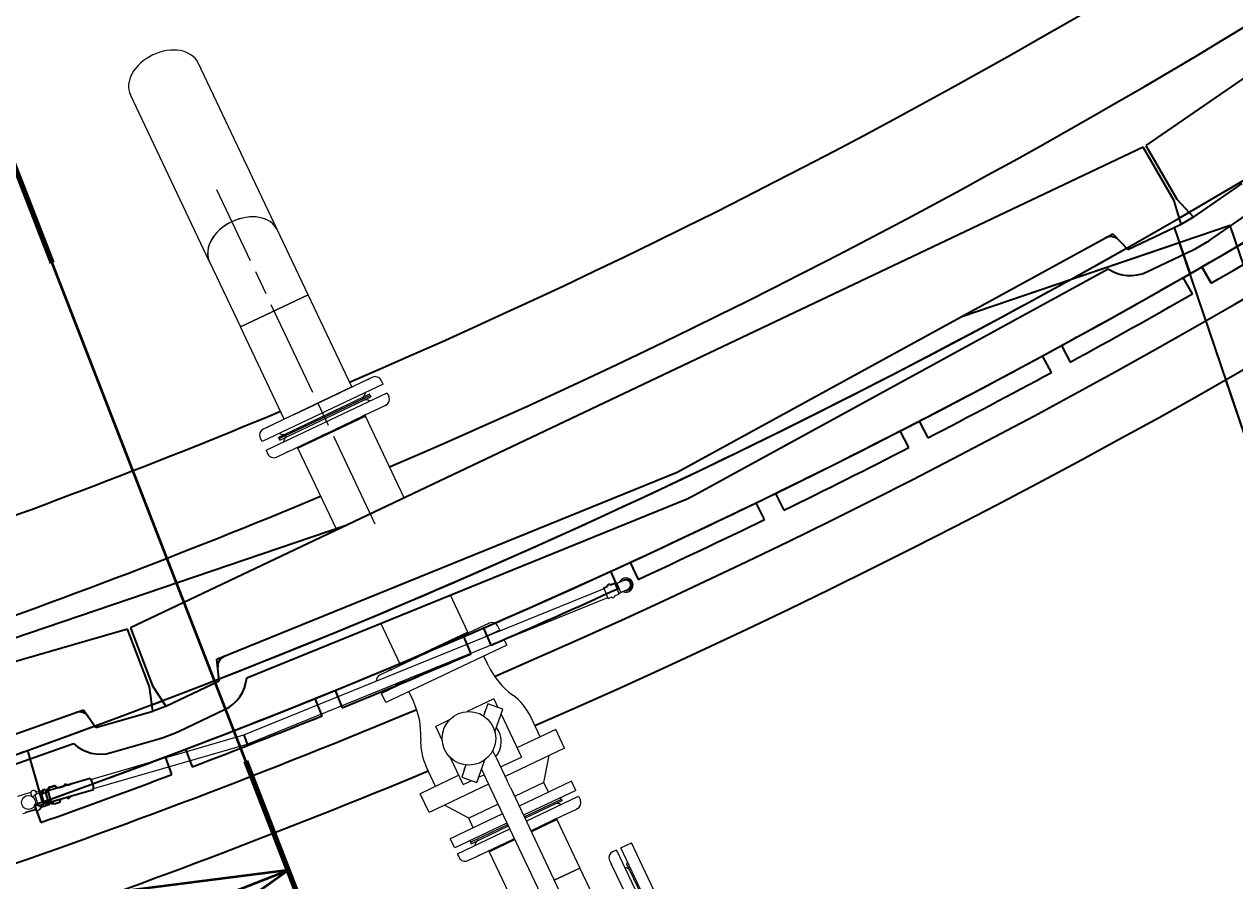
# Model space of a CAD drawing. Header units: millimetres. Extents: x -4172 to 126100, y -2 to 142133.
# Drawn here: x 61461 to 63720, y 9548 to 11145 of the extents above; entities that cross this region are included whole.
import ezdxf

# ---------------------------------------------------------------- set-up
doc = ezdxf.new("R2010")
doc.units = ezdxf.units.MM
doc.header["$LTSCALE"] = 100
doc.linetypes.add('CHAIN', pattern=[0.3543, 0.2362, -0.0295, 0.0591, -0.0295])
for name, color, linetype, lineweight in [('Centerline', 7, 'Continuous', 18), ('Section Line', 7, 'CHAIN', 35), ('Visible', 7, 'Continuous', 25)]:
    doc.layers.add(name, color=color, linetype=linetype, lineweight=lineweight)
doc.layers.add('P_Biomass (BM)', color=150, linetype='Continuous', lineweight=18, true_color=0x007fff)
doc.layers.add('P_Technical Water (TW)', color=140, linetype='Continuous', lineweight=18, true_color=0x00bfff)
doc.styles.add('Title', font='arial.ttf')

# ---------------------------------------------------------------- blocks, each defined once
blk = doc.blocks.new('2dTransSection4')
at = {"layer": 'Section Line', "linetype": 'CHAIN', "ltscale": 20.23711}
blk.add_line((620.335, 93.637), (613.55, 111.073), dxfattribs=at)
at = {"layer": 'Section Line', "linetype": 'Continuous', "lineweight": 70}
for p, q in [((615.135, 107.001), (613.55, 111.073)), ((620.335, 93.637), (618.751, 97.71))]:
    blk.add_line(p, q, dxfattribs=at)
at = {"layer": 'Section Line', "linetype": 'Continuous'}
for p, q in [((614.342, 109.037), (610.252, 108.518)), ((610.615, 107.587), (614.342, 109.037)), ((610.977, 106.655), (614.342, 109.037)), ((610.252, 108.518), (610.977, 106.655)), ((609.257, 107.058), (610.615, 107.587)), ((619.543, 95.673), (615.453, 95.155)), ((615.815, 94.223), (619.543, 95.673)), ((616.178, 93.291), (619.543, 95.673)), ((615.453, 95.155), (616.178, 93.291)), ((614.458, 93.695), (615.815, 94.223))]:
    blk.add_line(p, q, dxfattribs=at)
at = {"layer": 'Section Line', "linetype": 'Continuous', "flags": 128}
for points in [[(610.977, 106.655), (614.342, 109.037), (610.252, 108.518), (610.977, 106.655)], [(616.178, 93.291), (619.543, 95.673), (615.453, 95.155), (616.178, 93.291)]]:
    blk.add_lwpolyline(points, dxfattribs=at)
at = {"layer": 'Section Line'}
for points in [[(610.977, 106.655), (614.342, 109.037), (610.252, 108.518), (610.977, 106.655)], [(616.178, 93.291), (619.543, 95.673), (615.453, 95.155), (616.178, 93.291)]]:
    blk.add_solid(points, dxfattribs=at)
at = {"layer": 'Section Line', "char_height": 3, "attachment_point": 7, "style": 'Title'}
for insert in [(603.547, 104.289), (608.748, 90.925)]:
    blk.add_mtext('E', dxfattribs=dict(at, insert=insert))

msp = doc.modelspace()

# ---------------------------------------------------------------- linework, layer by layer
at = {"layer": 'Centerline', "linetype": 'CHAIN', "ltscale": 7.668257}
msp.add_line((62116.62, 10212.76), (61820.83, 10836.25), dxfattribs=at)
at = {"layer": 'P_Biomass (BM)'}
for p, q in [((61933.35, 10762.02), (61785.82, 11073)), ((61807.14, 10702.14), (61659.6, 11013.13)), ((61991.09, 10640.32), (61933.35, 10762.02)), ((61807.14, 10702.14), (61864.87, 10580.44)), ((61991.09, 10640.32), (61864.87, 10580.44)), ((61864.87, 10580.44), (61991.09, 10640.32)), ((62072.57, 10468.57), (61991.09, 10640.32)), ((61946.35, 10408.69), (61864.87, 10580.44)), ((62102.68, 10482.3), (62051.79, 10458.16)), ((62102.68, 10482.3), (62105.22, 10483.51)), ((62111.77, 10486.62), (62105.22, 10483.51)), ((62131.18, 10473.69), (62127.75, 10480.92)), ((62131.18, 10473.69), (61905.31, 10366.53)), ((62072.57, 10468.57), (61946.35, 10408.69)), ((62072.57, 10468.57), (61946.35, 10408.69)), ((62072.78, 10468.12), (62072.57, 10468.57)), ((61912.81, 10350.72), (62138.68, 10457.88)), ((62105.75, 10454.98), (61935.89, 10374.4)), ((61936.96, 10372.14), (62106.82, 10452.72)), ((62106.82, 10452.72), (61936.96, 10372.14)), ((61938.25, 10369.43), (62108.1, 10450.01)), ((62045.66, 10455.25), (61973.69, 10421.11)), ((62045.66, 10455.25), (62051.79, 10458.16)), ((62106.82, 10452.72), (62105.75, 10454.98)), ((62106.82, 10452.72), (62108.1, 10450.01)), ((62138.68, 10457.88), (62142.11, 10450.65)), ((61967.56, 10418.2), (61916.67, 10394.06)), ((61967.56, 10418.2), (61973.69, 10421.11)), ((62098.29, 10414.36), (61972.07, 10354.49)), ((61972.07, 10354.49), (62098.29, 10414.36)), ((62022.77, 10380.75), (62092.55, 10413.86)), ((62097.88, 10416.39), (62092.55, 10413.86)), ((62097.43, 10416.17), (62098.29, 10414.36)), ((62097.88, 10416.39), (62134.79, 10433.9)), ((62170.72, 10261.68), (62098.29, 10414.36)), ((62135.76, 10434.36), (62134.79, 10433.9)), ((62135.76, 10434.36), (62136.41, 10434.67)), ((61914.13, 10392.86), (61907.58, 10389.75)), ((61914.13, 10392.86), (61916.67, 10394.06)), ((61946.57, 10408.24), (61946.35, 10408.69)), ((61905.31, 10366.53), (61901.88, 10373.76)), ((61936.96, 10372.14), (61935.89, 10374.4)), ((61936.96, 10372.14), (61938.25, 10369.43)), ((61954.43, 10348.33), (62016.2, 10377.64)), ((62022.77, 10380.75), (62016.2, 10377.64)), ((61912.81, 10350.72), (61916.24, 10343.5)), ((61932.23, 10337.8), (61950.46, 10346.45)), ((61954.43, 10348.33), (61950.46, 10346.45)), ((61971.21, 10356.29), (61972.07, 10354.49)), ((62044.51, 10201.8), (61972.07, 10354.49)), ((62289.45, 10011.41), (62256.7, 10080.45)), ((62163.24, 9951.53), (62127.05, 10027.81)), ((62289.45, 10011.41), (62163.24, 9951.53)), ((62289.45, 10011.41), (62163.24, 9951.53)), ((62285.43, 10007.29), (62215.65, 9974.19)), ((62285.43, 10007.29), (62290.76, 10009.82)), ((62290.31, 10009.6), (62289.45, 10011.41)), ((62327.67, 10027.33), (62290.76, 10009.82)), ((62348.71, 10015.17), (62321.75, 10002.38)), ((62327.67, 10027.33), (62328.64, 10027.79)), ((62329.29, 10028.1), (62328.64, 10027.79)), ((62348.71, 10015.17), (62345.28, 10022.4)), ((62362, 9987.16), (62136.13, 9880.01)), ((62362, 9987.16), (62357.17, 9997.34)), ((62209.08, 9971.07), (62147.31, 9941.76)), ((62209.08, 9971.07), (62215.65, 9974.19)), ((62327.65, 9948.74), (62319.08, 9966.8)), ((62143.34, 9939.88), (62125.11, 9931.23)), ((62231.81, 9946.43), (62127.98, 9897.17)), ((62143.34, 9939.88), (62147.31, 9941.76)), ((62164.09, 9949.72), (62163.24, 9951.53)), ((62183.21, 9926.7), (62154.7, 9913.17)), ((62136.13, 9880.01), (62127.98, 9897.17)), ((62154.7, 9913.17), (62153.93, 9914.81)), ((62155.61, 9913.6), (62155.33, 9910.15)), ((62187.61, 9882.3), (62179.04, 9900.37)), ((62337.67, 9886.8), (62287.77, 9863.13)), ((62326.45, 9877.68), (62318.45, 9855.23)), ((62354.71, 9867.61), (62326.45, 9877.68)), ((62337.67, 9886.8), (62345.15, 9871.02)), ((62339.73, 9825.59), (62354.71, 9867.61)), ((62351.31, 9858.05), (62389.1, 9778.38)), ((62424.22, 9816.35), (62406.75, 9853.16)), ((62254.86, 9847.52), (62229.25, 9835.36)), ((62241.4, 9809.75), (62229.25, 9835.36)), ((62453.13, 9830.06), (62380.85, 9795.77)), ((62469.85, 9794.83), (62453.13, 9830.06)), ((62335.78, 9790.46), (62335.98, 9790.02)), ((62342.05, 9777.25), (62335.98, 9790.02)), ((62469.85, 9794.83), (62358.72, 9742.11)), ((62430.95, 9731), (62440.93, 9781.11)), ((62229.06, 9723.76), (62211.6, 9760.58)), ((62280.68, 9726.95), (62257.01, 9776.84)), ((62285.77, 9763.56), (62277.77, 9741.1)), ((62306.02, 9731.03), (62321, 9773.05)), ((62342.05, 9777.25), (62362.53, 9734.07)), ((62350.25, 9759.95), (62389.1, 9778.38)), ((62272.43, 9744.34), (62200.15, 9710.05)), ((62277.77, 9741.1), (62306.02, 9731.03)), ((62309.43, 9740.59), (62319.53, 9745.38)), ((62314.74, 9755.48), (62331.81, 9719.5)), ((62328, 9727.53), (62216.87, 9674.81)), ((62280.68, 9726.95), (62296.47, 9734.43)), ((62331.81, 9719.5), (62337.87, 9706.72)), ((62368.59, 9721.3), (62362.53, 9734.07)), ((62368.59, 9721.3), (62641.71, 9145.58)), ((62430.95, 9731), (62376.29, 9705.06)), ((62482.44, 9733.29), (62384.86, 9686.99)), ((62490.58, 9716.12), (62393.01, 9669.83)), ((62439.52, 9712.93), (62430.95, 9731)), ((62490.58, 9716.12), (62482.44, 9733.29)), ((62216.87, 9674.81), (62200.15, 9710.05)), ((62345.57, 9690.49), (62290.91, 9664.56)), ((62337.87, 9706.72), (62611, 9131.01)), ((62394.29, 9667.12), (62463.86, 9700.12)), ((62395.58, 9664.41), (62465.15, 9697.41)), ((62398.15, 9658.99), (62495.73, 9705.28)), ((62462.96, 9699.69), (62463.24, 9703.15)), ((62463.86, 9700.12), (62465.15, 9697.41)), ((62495.73, 9705.28), (62499.16, 9698.05)), ((62290.91, 9664.56), (62245.78, 9688.53)), ((62354.14, 9672.42), (62256.57, 9626.13)), ((62454.58, 9663.62), (62491.76, 9681.26)), ((62492.75, 9681.73), (62491.76, 9681.26)), ((62492.75, 9681.73), (62493.46, 9682.06)), ((62362.29, 9655.25), (62264.71, 9608.96)), ((62299.48, 9646.49), (62290.91, 9664.56)), ((62294.01, 9619.54), (62363.57, 9652.54)), ((62295.29, 9616.83), (62364.86, 9649.83)), ((62406.72, 9640.92), (62449.23, 9661.08)), ((62407.58, 9639.11), (62455.33, 9661.76)), ((62407.58, 9639.11), (62455.33, 9661.76)), ((62454.58, 9663.62), (62449.23, 9661.08)), ((62454.47, 9663.57), (62455.33, 9661.76)), ((62455.33, 9661.76), (62498.19, 9571.41)), ((62264.71, 9608.96), (62256.57, 9626.13)), ((62269.86, 9598.12), (62367.43, 9644.41)), ((62311.2, 9595.6), (62372.81, 9624.83)), ((62329.11, 9601.88), (62376.86, 9624.54)), ((62329.11, 9601.88), (62376.86, 9624.54)), ((62376, 9626.34), (62372.81, 9624.83)), ((62294.91, 9619.97), (62292.06, 9621.94)), ((62294.01, 9619.54), (62295.29, 9616.83)), ((62328.25, 9603.69), (62329.11, 9601.88)), ((62329.11, 9601.88), (62371.97, 9511.54)), ((62566.56, 9604.96), (62559.33, 9601.53)), ((62566.56, 9604.96), (62673.72, 9379.09)), ((62574.69, 9608.81), (62594.57, 9618.24)), ((62681.85, 9382.94), (62574.69, 9608.81)), ((62701.73, 9392.37), (62594.57, 9618.24)), ((62269.86, 9598.12), (62273.28, 9590.89)), ((62289.27, 9585.2), (62307.25, 9593.73)), ((62311.2, 9595.6), (62307.25, 9593.73)), ((62553.64, 9585.54), (62556.74, 9578.99)), ((62557.95, 9576.45), (62556.74, 9578.99)), ((62587.98, 9580.81), (62585.27, 9579.52)), ((62585.27, 9579.52), (62665.85, 9409.67)), ((62498.19, 9571.41), (62450.44, 9548.76)), ((62450.44, 9548.76), (62498.19, 9571.41)), ((62498.19, 9571.41), (62521.4, 9522.49)), ((62557.95, 9576.45), (62582.09, 9525.57))]:
    msp.add_line(p, q, dxfattribs=at)
msp.add_circle((62291.28, 9813.25), 50, dxfattribs=at)
for centre, radius, start, end in [((62116.91, 10475.77), 12, 25.38015, 115.38015), ((62087.48, 10458.49), 11, 295.38015, 358.34446), ((62099.27, 10433.65), 11, 52.41584, 115.38015), ((62131.27, 10445.51), 12, 295.38015, 25.38015), ((61912.72, 10378.91), 12, 115.38015, 205.38015), ((61944.73, 10390.77), 11, 232.41584, 295.38015), ((61956.52, 10365.92), 11, 115.38015, 178.34446), ((61927.08, 10348.64), 12, 205.38015, 295.38015), ((62334.44, 10017.26), 12, 25.38015, 115.38015), ((62458.03, 10010.59), 144.3, 205.38015, 233.84469), ((62130.25, 9920.39), 12, 115.38015, 183.0395), ((62309.17, 9806.87), 108, 25.38015, 53.84469), ((62057.24, 9820.45), 144.3, 356.91561, 25.38015), ((62328.17, 9860.16), 8, 140.01602, 180.74429), ((62309.17, 9806.87), 42.5, 318.95833, 38.41443), ((62309.17, 9806.87), 108, 176.91561, 205.38015), ((62290.18, 9753.59), 8, 140.01602, 180.74429), ((62456.31, 9681.04), 11, 52.41584, 115.38015), ((62488.31, 9692.91), 12, 295.38015, 25.38015), ((62313.56, 9613.32), 11, 115.38015, 178.34446), ((62564.48, 9590.69), 12, 115.38015, 205.38015), ((62284.13, 9596.04), 12, 205.38015, 295.38015), ((62581.76, 9561.25), 11, 25.38015, 88.34446)]:
    msp.add_arc(centre, radius, start, end, dxfattribs=at)
for centre, major_axis, start_param, end_param in [((61722.71, 11043.06), (-63.11, -29.94), 3.1415927, 6.2831853), ((61870.25, 10732.08), (-63.11, -29.94), 3.1415927, 6.2831853), ((61870.25, 10732.08), (63.11, 29.94), 0, 3.1415927)]:
    msp.add_ellipse(centre, major_axis=major_axis, ratio=0.7071068, start_param=start_param, end_param=end_param, dxfattribs=at)
for points, knots in [([(62105.22, 10483.51), (62105.22, 10483.51), (62105.22, 10483.51), (62105.25, 10483.52), (62105.14, 10483.45), (62104.64, 10483.21), (62104.27, 10483.03), (62103.46, 10482.67), (62103.08, 10482.5), (62102.68, 10482.3)], [-2.35538518, -2.35538518, -2.35538518, -2.35538518, -2.34888191, -2.34888191, -2.04388778, -2.04388778, -1.75433311, -1.75433311, -1.56067003, -1.56067003, -1.56067003, -1.56067003]), ([(62051.79, 10458.16), (62051.78, 10458.16), (62051.77, 10458.15), (62051.16, 10457.86), (62050.46, 10457.51), (62048.95, 10456.78), (62048.15, 10456.41), (62046.77, 10455.77), (62046.21, 10455.51), (62045.66, 10455.25)], [-2.3553859, -2.3553859, -2.3553859, -2.3553859, -2.34903119, -2.34903119, -2.04397145, -2.04397145, -1.75435964, -1.75435964, -1.56067004, -1.56067004, -1.56067004, -1.56067004]), ([(61973.69, 10421.11), (61973.68, 10421.1), (61973.66, 10421.1), (61972.76, 10420.67), (61971.89, 10420.24), (61970.26, 10419.45), (61969.5, 10419.1), (61968.36, 10418.57), (61967.93, 10418.38), (61967.56, 10418.2)], [-2.35538518, -2.35538518, -2.35538518, -2.35538518, -2.34888191, -2.34888191, -2.04388778, -2.04388778, -1.75433311, -1.75433311, -1.56067003, -1.56067003, -1.56067003, -1.56067003]), ([(62092.55, 10413.86), (62092.57, 10413.87), (62092.59, 10413.88), (62093.47, 10414.29), (62094.28, 10414.7), (62095.74, 10415.4), (62096.39, 10415.7), (62097.3, 10416.12), (62097.62, 10416.26), (62097.88, 10416.39)], [-2.35538518, -2.35538518, -2.35538518, -2.35538518, -2.34888191, -2.34888191, -2.04388778, -2.04388778, -1.75433311, -1.75433311, -1.56067003, -1.56067003, -1.56067003, -1.56067003]), ([(62134.79, 10433.9), (62134.8, 10433.9), (62134.81, 10433.91), (62135.3, 10434.14), (62135.64, 10434.32), (62136.05, 10434.52), (62136.12, 10434.55), (62136.02, 10434.48), (62135.92, 10434.43), (62135.76, 10434.36)], [-2.3553859, -2.3553859, -2.3553859, -2.3553859, -2.34903119, -2.34903119, -2.04397145, -2.04397145, -1.75435964, -1.75435964, -1.56067004, -1.56067004, -1.56067004, -1.56067004]), ([(61916.67, 10394.06), (61916.66, 10394.06), (61916.65, 10394.05), (61915.99, 10393.74), (61915.46, 10393.47), (61914.66, 10393.08), (61914.39, 10392.95), (61914.15, 10392.86), (61914.11, 10392.84), (61914.13, 10392.86)], [-2.3553859, -2.3553859, -2.3553859, -2.3553859, -2.34903119, -2.34903119, -2.04397145, -2.04397145, -1.75435964, -1.75435964, -1.56067004, -1.56067004, -1.56067004, -1.56067004]), ([(62016.2, 10377.64), (62016.22, 10377.64), (62016.23, 10377.65), (62016.99, 10378.01), (62017.79, 10378.41), (62019.45, 10379.21), (62020.29, 10379.6), (62021.69, 10380.25), (62022.24, 10380.5), (62022.77, 10380.75)], [-2.3553859, -2.3553859, -2.3553859, -2.3553859, -2.34903119, -2.34903119, -2.04397145, -2.04397145, -1.75435964, -1.75435964, -1.56067004, -1.56067004, -1.56067004, -1.56067004]), ([(61950.46, 10346.45), (61950.47, 10346.45), (61950.47, 10346.45), (61950.66, 10346.54), (61950.98, 10346.71), (61951.87, 10347.14), (61952.41, 10347.4), (61953.48, 10347.89), (61953.94, 10348.1), (61954.43, 10348.33)], [-2.35538518, -2.35538518, -2.35538518, -2.35538518, -2.34888191, -2.34888191, -2.04388778, -2.04388778, -1.75433311, -1.75433311, -1.56067003, -1.56067003, -1.56067003, -1.56067003]), ([(62290.76, 10009.82), (62290.76, 10009.82), (62290.75, 10009.81), (62290.31, 10009.6), (62289.77, 10009.33), (62288.5, 10008.72), (62287.79, 10008.39), (62286.51, 10007.79), (62285.98, 10007.55), (62285.43, 10007.29)], [-2.3553859, -2.3553859, -2.3553859, -2.3553859, -2.34903119, -2.34903119, -2.04397145, -2.04397145, -1.75435964, -1.75435964, -1.56067004, -1.56067004, -1.56067004, -1.56067004]), ([(62328.64, 10027.79), (62328.64, 10027.79), (62328.65, 10027.79), (62328.9, 10027.91), (62329.01, 10027.94), (62328.92, 10027.89), (62328.74, 10027.81), (62328.24, 10027.59), (62327.98, 10027.47), (62327.67, 10027.33)], [-2.35538518, -2.35538518, -2.35538518, -2.35538518, -2.34888191, -2.34888191, -2.04388778, -2.04388778, -1.75433311, -1.75433311, -1.56067003, -1.56067003, -1.56067003, -1.56067003]), ([(62215.65, 9974.19), (62215.64, 9974.18), (62215.62, 9974.17), (62214.76, 9973.76), (62213.88, 9973.33), (62212.18, 9972.51), (62211.35, 9972.12), (62210.05, 9971.52), (62209.55, 9971.29), (62209.08, 9971.07)], [-2.35538518, -2.35538518, -2.35538518, -2.35538518, -2.34888191, -2.34888191, -2.04388778, -2.04388778, -1.75433311, -1.75433311, -1.56067003, -1.56067003, -1.56067003, -1.56067003]), ([(62147.31, 9941.76), (62147.29, 9941.75), (62147.28, 9941.75), (62146.49, 9941.37), (62145.8, 9941.03), (62144.66, 9940.48), (62144.2, 9940.26), (62143.63, 9940.01), (62143.46, 9939.94), (62143.34, 9939.88)], [-2.3553859, -2.3553859, -2.3553859, -2.3553859, -2.34903119, -2.34903119, -2.04397145, -2.04397145, -1.75435964, -1.75435964, -1.56067004, -1.56067004, -1.56067004, -1.56067004]), ([(62491.76, 9681.26), (62491.77, 9681.26), (62491.78, 9681.27), (62492.27, 9681.5), (62492.61, 9681.68), (62493.02, 9681.89), (62493.1, 9681.92), (62493, 9681.86), (62492.91, 9681.8), (62492.75, 9681.73)], [-2.3553859, -2.3553859, -2.3553859, -2.3553859, -2.34903119, -2.34903119, -2.04397145, -2.04397145, -1.75435964, -1.75435964, -1.56067004, -1.56067004, -1.56067004, -1.56067004]), ([(62449.23, 9661.08), (62449.25, 9661.09), (62449.27, 9661.1), (62450.15, 9661.52), (62450.96, 9661.92), (62452.43, 9662.63), (62453.07, 9662.93), (62453.99, 9663.35), (62454.31, 9663.49), (62454.58, 9663.62)], [-2.35538518, -2.35538518, -2.35538518, -2.35538518, -2.34888191, -2.34888191, -2.04388778, -2.04388778, -1.75433311, -1.75433311, -1.56067003, -1.56067003, -1.56067003, -1.56067003]), ([(62372.81, 9624.83), (62372.82, 9624.83), (62372.84, 9624.84), (62373.59, 9625.2), (62374.39, 9625.6), (62375.49, 9626.13), (62375.74, 9626.25), (62375.99, 9626.36)], [-2.3553859, -2.3553859, -2.3553859, -2.3553859, -2.34903119, -2.34903119, -2.04397145, -2.04397145, -1.9556226, -1.9556226, -1.9556226, -1.9556226]), ([(62307.25, 9593.73), (62307.26, 9593.73), (62307.26, 9593.73), (62307.45, 9593.82), (62307.76, 9593.99), (62308.64, 9594.42), (62309.19, 9594.67), (62310.25, 9595.16), (62310.71, 9595.37), (62311.2, 9595.6)], [-2.35538518, -2.35538518, -2.35538518, -2.35538518, -2.34888191, -2.34888191, -2.04388778, -2.04388778, -1.75433311, -1.75433311, -1.56067003, -1.56067003, -1.56067003, -1.56067003]), ([(62556.74, 9578.99), (62556.74, 9578.99), (62556.74, 9578.99), (62556.73, 9579.02), (62556.8, 9578.91), (62557.05, 9578.41), (62557.22, 9578.04), (62557.59, 9577.23), (62557.76, 9576.86), (62557.95, 9576.45)], [-2.35538518, -2.35538518, -2.35538518, -2.35538518, -2.34888191, -2.34888191, -2.04388778, -2.04388778, -1.75433311, -1.75433311, -1.56067003, -1.56067003, -1.56067003, -1.56067003])]:
    msp.add_open_spline(points, degree=3, knots=knots, dxfattribs=at)
at = {"layer": 'P_Technical Water (TW)'}
for p, q in [((62571.59, 10082.52), (62563.5, 10102.44)), ((62567.16, 10102.03), (62563.5, 10102.44)), ((62580.56, 10107.48), (62567.15, 10102.04)), ((61871.48, 9819.54), (62543.77, 10092.54)), ((61877.39, 9802.51), (62550.54, 10075.87)), ((62551.2, 10074.24), (62543.11, 10094.16)), ((62551.2, 10074.24), (62557.41, 10076.76)), ((62563.71, 10079.32), (62571.59, 10082.52)), ((62573.93, 10085.37), (62571.59, 10082.52)), ((62573.92, 10085.36), (62587.34, 10090.81)), ((61585.69, 9736.78), (61871.48, 9819.54)), ((61590.7, 9719.49), (61877.39, 9802.51)), ((61482.09, 9715.11), (61482.99, 9715.38)), ((61482.99, 9715.38), (61483.83, 9712.49)), ((61483.71, 9712.91), (61494.16, 9715.94)), ((61449.47, 9705.67), (61473.81, 9712.72)), ((61473.74, 9709.57), (61474.88, 9705.66)), ((61476.08, 9705.04), (61481.24, 9706.54)), ((61481.24, 9706.54), (61481.92, 9706.74)), ((61481.36, 9708.66), (61491.55, 9711.61)), ((61481.36, 9708.66), (61487.48, 9687.52)), ((61484.66, 9709.61), (61483.83, 9712.49)), ((61458.93, 9673.01), (61464.07, 9674.5)), ((61463.77, 9675.56), (61482.4, 9680.96)), ((61463.77, 9675.56), (61464.07, 9674.5)), ((61483.27, 9680.06), (61464.07, 9674.5)), ((61480.4, 9686.6), (61481.53, 9682.68)), ((61491.62, 9685.6), (61490.78, 9688.48)), ((61491.62, 9685.6), (61492.45, 9682.72))]:
    msp.add_line(p, q, dxfattribs=at)
msp.add_circle((61469.57, 9693.79), 13, dxfattribs=at)
for centre, radius, start, end in [((62584.22, 10099.25), 13.25, 244.88604, 159.31665), ((62584.22, 10099.25), 10.75, 258.94794, 145.25475), ((62557.5, 10076.53), 0.25, 39.44769, 112.10135), ((62560.25, 10078.8), 3.31, 219.44769, 4.755), ((62563.8, 10079.09), 0.25, 112.10135, 184.755), ((61478.79, 9711.03), 5.25, 16.14874, 196.14874), ((61486.57, 9684.14), 5.25, 196.14874, 16.14874)]:
    msp.add_arc(centre, radius, start, end, dxfattribs=at)
for points, knots in [([(62567.16, 10102.03), (62567.16, 10102.03), (62567.17, 10102.03), (62567.26, 10102), (62567.41, 10101.77), (62567.86, 10100.96), (62568.16, 10100.36), (62568.85, 10098.87), (62569.24, 10097.99), (62570.09, 10096.02), (62570.53, 10094.95), (62570.97, 10093.87)], [-1.3925757, -1.3925757, -1.3925757, -1.3925757, -1.3724739, -1.3724739, -1.0355417, -1.0355417, -0.6944712, -0.6944712, -0.3492052, -0.3492052, 0, 0, 0, 0]), ([(62592.32, 10102.54), (62591.95, 10103.47), (62591.42, 10104.32), (62590.13, 10105.81), (62589.37, 10106.43), (62587.5, 10107.52), (62586.36, 10107.91), (62583.99, 10108.23), (62582.78, 10108.15), (62581.26, 10107.74), (62580.91, 10107.62), (62580.56, 10107.48)], [-5.6928538, -5.6928538, -5.6928538, -5.6928538, -5.3940732, -5.3940732, -5.1016786, -5.1016786, -4.7434859, -4.7434859, -4.3836098, -4.3836098, -4.2713489, -4.2713489, -4.2713489, -4.2713489]), ([(62587.34, 10090.81), (62587.49, 10090.87), (62587.64, 10090.93), (62588.8, 10091.48), (62589.72, 10092.14), (62591.28, 10093.78), (62591.9, 10094.74), (62592.76, 10096.86), (62592.98, 10098), (62592.98, 10100.31), (62592.76, 10101.47), (62592.32, 10102.54)], [-1.4217242, -1.4217242, -1.4217242, -1.4217242, -1.3724739, -1.3724739, -1.0355417, -1.0355417, -0.6944712, -0.6944712, -0.3492052, -0.3492052, 0, 0, 0, 0]), ([(62570.97, 10093.87), (62571.34, 10092.95), (62571.71, 10092.03), (62572.38, 10090.29), (62572.68, 10089.49), (62573.27, 10087.87), (62573.52, 10087.12), (62573.87, 10085.98), (62573.95, 10085.6), (62573.94, 10085.41), (62573.94, 10085.38), (62573.93, 10085.37)], [-5.6928538, -5.6928538, -5.6928538, -5.6928538, -5.3940732, -5.3940732, -5.1016786, -5.1016786, -4.7434859, -4.7434859, -4.3836098, -4.3836098, -4.3005625, -4.3005625, -4.3005625, -4.3005625])]:
    msp.add_open_spline(points, degree=3, knots=knots, dxfattribs=at)
at = {"layer": 'Visible'}
for p, q in [((65275.81, 12106.65), (63554.51, 10918.69)), ((63549.32, 10915.7), (61659.74, 10019.26)), ((63607, 10815.77), (63549.32, 10915.7)), ((63554.51, 10918.69), (63612.19, 10818.77)), ((63643.02, 10785.37), (63733.85, 10848.06)), ((63620.5, 10772.37), (63607, 10815.77)), ((63612.19, 10818.77), (63643.02, 10785.37)), ((63621.2, 10772.78), (63642.32, 10784.97)), ((63673.79, 10742.21), (63752.22, 10796.34)), ((62679.54, 10309.37), (63492.67, 10753.79)), ((63711.93, 10769.34), (63209.3, 10598.91)), ((63492.67, 10753.79), (63520.8, 10725.07)), ((63520.8, 10725.07), (63620.5, 10772.37)), ((63607.42, 10766.16), (63636.71, 10679.78)), ((65037.92, 6858.62), (63711.93, 10769.34)), ((63617.23, 10737.23), (63209.3, 10598.91)), ((64911.1, 6921.21), (63617.23, 10737.23)), ((63647.7, 10726.88), (63668.82, 10739.07)), ((63556.4, 10683.3), (63642.49, 10724.14)), ((63636.71, 10679.78), (63624.55, 10715.63)), ((62705.96, 10263.41), (63484.23, 10688.77)), ((63658.53, 10692.3), (63675.94, 10661.94)), ((63675.94, 10661.94), (63658.53, 10692.3)), ((63641.23, 10642.05), (63623.83, 10672.41)), ((63641.23, 10642.05), (63623.83, 10672.41)), ((63378.26, 10495.74), (63361.54, 10526.49)), ((63378.26, 10495.74), (63361.54, 10526.49)), ((63396.69, 10545.6), (63413.4, 10514.85)), ((63396.69, 10545.6), (63413.4, 10514.85)), ((64280.45, 8781.2), (63703.76, 10482.01)), ((63131.6, 10404.84), (63147.61, 10373.72)), ((63131.6, 10404.84), (63147.61, 10373.72)), ((63112.05, 10355.42), (63096.03, 10386.54)), ((63112.05, 10355.42), (63096.03, 10386.54)), ((61820.97, 9960.72), (62679.54, 10309.37)), ((61876.67, 9926.13), (62698.42, 10259.83)), ((62863.4, 10270.12), (62878.7, 10238.64)), ((62863.4, 10270.12), (62878.7, 10238.64)), ((62842.73, 10221.15), (62827.42, 10252.62)), ((62842.73, 10221.15), (62827.42, 10252.62)), ((62060.57, 10209.42), (60553.82, 9698.53)), ((62060.57, 10209.42), (60553.82, 9698.53)), ((62570.45, 10092.99), (62555.86, 10124.81)), ((62566.26, 10102.13), (62555.86, 10124.81)), ((62592.22, 10141.49), (62606.81, 10109.67)), ((62592.22, 10141.49), (62606.81, 10109.67)), ((62555.62, 10099.24), (62563.5, 10102.44)), ((62543.11, 10094.16), (62549.32, 10096.69)), ((61654.13, 10017.13), (59645.22, 9435.44)), ((61695.04, 9909.25), (61654.13, 10017.13)), ((61659.74, 10019.26), (61700.65, 9911.38)), ((62318.2, 10019.02), (62332.07, 9986.88)), ((62318.2, 10019.02), (62324.84, 10003.64)), ((62295.35, 9971.03), (62281.47, 10003.16)), ((62287.77, 9988.58), (62281.47, 10003.16)), ((62331.97, 9987.11), (62332.07, 9986.88)), ((62295.35, 9971.03), (62294.9, 9972.05)), ((61825.42, 9920.77), (61820.97, 9960.72)), ((61725.72, 9873.47), (61825.42, 9920.77)), ((61701.41, 9864.25), (61695.04, 9909.25)), ((61700.65, 9911.38), (61725.72, 9873.47)), ((62041.48, 9902.77), (62054.63, 9870.33)), ((62041.48, 9902.77), (62046.42, 9890.58)), ((61702.16, 9864.54), (61724.96, 9873.18)), ((62017.55, 9855.31), (62004.41, 9887.75)), ((62009.36, 9875.53), (62004.41, 9887.75)), ((62053.18, 9873.89), (62054.63, 9870.33)), ((60698.35, 9558.19), (61572.25, 9866.41)), ((61572.25, 9866.41), (61595.4, 9833.56)), ((61595.4, 9833.56), (61701.41, 9864.25)), ((61749.16, 9825.93), (61835.26, 9866.77)), ((62017.55, 9855.31), (62016.12, 9858.84)), ((61146.75, 9660.14), (61553.48, 9803.59)), ((61623.84, 9786.61), (61715.37, 9813.12)), ((61720.95, 9814.98), (61743.75, 9823.62)), ((61871.48, 9819.54), (61874.44, 9811.02)), ((61874.44, 9811.02), (61877.39, 9802.51)), ((61467.92, 9790.85), (61489.48, 9714.58)), ((61467.92, 9790.85), (61495.19, 9694.4)), ((61762.21, 9792.81), (61774.62, 9760.08)), ((61762.21, 9792.81), (61763.89, 9788.38)), ((61737.21, 9745.9), (61724.81, 9778.63)), ((61725.34, 9777.22), (61724.81, 9778.63)), ((61737.21, 9745.9), (61731.74, 9760.33)), ((61770.29, 9771.5), (61774.62, 9760.08)), ((61584.79, 9738.09), (61505.54, 9715.14)), ((61496.31, 9712.98), (61491.55, 9711.61)), ((61495.77, 9714.39), (61494.16, 9715.94)), ((61499.89, 9718.14), (61495.09, 9716.75)), ((61495.18, 9716.45), (61495.09, 9716.75)), ((61499.98, 9717.84), (61495.18, 9716.45)), ((61495.18, 9716.45), (61496.19, 9712.95)), ((61496.31, 9712.98), (61496.86, 9711.06)), ((61499.98, 9717.84), (61499.89, 9718.14)), ((61499.98, 9717.84), (61501.55, 9712.42)), ((61500.74, 9715.2), (61502.66, 9715.76)), ((61501.64, 9712.45), (61505.95, 9713.69)), ((61502.66, 9715.76), (61503.56, 9717.4)), ((61502.66, 9715.76), (61503.47, 9712.98)), ((61503.56, 9717.4), (61504.19, 9717.58)), ((61503.56, 9717.4), (61504.74, 9713.34)), ((61503.9, 9718.57), (61507.75, 9719.68)), ((61505.36, 9713.52), (61503.9, 9718.57)), ((61505.54, 9715.14), (61511.38, 9694.96)), ((61507.71, 9722.1), (61518.75, 9725.3)), ((61507.75, 9719.68), (61507.71, 9721.63)), ((61508.79, 9716.08), (61507.75, 9719.68)), ((61507.81, 9721.74), (61518.85, 9724.93)), ((61511.38, 9694.96), (61590.64, 9717.91)), ((61520.71, 9723.43), (61519.15, 9724.94)), ((61520.71, 9723.43), (61521.76, 9719.83)), ((61526.75, 9721.28), (61527.2, 9721.67)), ((61527.2, 9721.67), (61535.31, 9724.02)), ((61527.2, 9721.67), (61527.27, 9721.43)), ((61535.31, 9724.02), (61535.73, 9725.29)), ((61535.31, 9724.02), (61535.37, 9723.78)), ((61541.84, 9725.91), (61540.8, 9726.76)), ((61541.84, 9725.91), (61548.22, 9727.76)), ((61541.84, 9725.91), (61541.91, 9725.67)), ((61548.22, 9727.76), (61548.29, 9727.52)), ((61487.48, 9687.52), (61497.67, 9690.47)), ((61491.55, 9711.61), (61497.67, 9690.47)), ((61493.47, 9710.08), (61501.64, 9712.45)), ((61498.47, 9692.79), (61493.47, 9710.08)), ((61502.42, 9691.85), (61497.67, 9690.47)), ((61498.47, 9692.79), (61506.65, 9695.16)), ((61506.65, 9695.16), (61501.64, 9712.45)), ((61501.87, 9693.77), (61502.42, 9691.85)), ((61502.19, 9692.67), (61506.87, 9694.03)), ((61502.73, 9690.38), (61502.19, 9688.21)), ((61502.31, 9691.82), (61503.41, 9688.02)), ((61506.87, 9694.03), (61506.56, 9695.13)), ((61506.65, 9695.16), (61510.96, 9696.4)), ((61506.87, 9694.03), (61508.21, 9689.41)), ((61507.36, 9692.34), (61509.28, 9692.9)), ((61508.48, 9695.69), (61509.28, 9692.9)), ((61509.28, 9692.9), (61510.92, 9692)), ((61509.74, 9696.05), (61510.92, 9692)), ((61511.83, 9691.19), (61510.37, 9696.23)), ((61510.92, 9692), (61511.54, 9692.18)), ((61511.83, 9691.19), (61515.67, 9692.3)), ((61515.67, 9692.3), (61514.63, 9695.91)), ((61526.51, 9698.5), (61515.47, 9695.3)), ((61515.67, 9692.3), (61516.68, 9690.64)), ((61527.97, 9693.43), (61516.93, 9690.24)), ((61527.6, 9699.66), (61528.64, 9696.06)), ((61528.64, 9696.06), (61528.12, 9693.95)), ((61532.59, 9701.11), (61533.18, 9701.02)), ((61533.11, 9701.26), (61533.18, 9701.02)), ((61533.18, 9701.02), (61541.29, 9703.36)), ((61541.22, 9703.6), (61541.29, 9703.36)), ((61541.29, 9703.36), (61542.32, 9702.51)), ((61547.82, 9705.26), (61547.39, 9703.98)), ((61547.75, 9705.5), (61547.82, 9705.26)), ((61547.82, 9705.26), (61554.2, 9707.1)), ((61554.13, 9707.35), (61554.2, 9707.1)), ((61480.53, 9689.19), (61492.19, 9656.19)), ((61481.08, 9687.75), (61486.25, 9689.25)), ((61483.91, 9679.61), (61492.19, 9656.19)), ((61486.25, 9689.25), (61486.93, 9689.45)), ((61491.55, 9682.46), (61492.45, 9682.72)), ((61491.74, 9685.18), (61502.19, 9688.21)), ((61508.21, 9689.41), (61503.41, 9688.02))]:
    msp.add_line(p, q, dxfattribs=at)
for centre, radius, start, end in [((57036.78, 22203.64), 13485, 293.501822, 26.844423), ((57036.78, 22203.64), 13371, 293.362819, 26.837177), ((57036.78, 22203.64), 13280, 289.616559, 26.831303), ((57036.78, 22203.64), 13180, 289.64567, 26.824756), ((57036.78, 22203.64), 12760, 293.223641, 311.208477), ((57036.78, 22203.64), 12935, 293.252831, 309.240453), ((57036.78, 22203.64), 13280, 299.80058, 310.4406), ((57036.78, 22203.64), 13280, 299.90914, 301.031527), ((57036.78, 22203.64), 13280, 299.90914, 301.031527), ((57036.78, 22203.64), 13180, 299.950747, 300.040963), ((63632.33, 10802.29), 20, 299.99585, 302.29517), ((57036.78, 22203.64), 13315, 299.908913, 301.031753), ((57036.78, 22203.64), 13315, 299.908913, 301.031753), ((63611.2, 10790.1), 20, 297.69654, 299.99585), ((63488.98, 10728.98), 20, 44.40169, 118.65896), ((63632.33, 10802.29), 73, 299.99585, 304.61156), ((57036.78, 22203.64), 13180, 291.302876, 299.457426), ((63611.2, 10790.1), 73, 295.38015, 299.99585), ((63525.11, 10749.25), 73, 235.94409, 295.38015), ((57036.78, 22203.64), 13280, 290.588764, 299.80058), ((57036.78, 22203.64), 13280, 298.614176, 299.736563), ((57036.78, 22203.64), 13280, 298.614176, 299.736563), ((57036.78, 22203.64), 13315, 298.613949, 299.736789), ((57036.78, 22203.64), 13315, 298.613949, 299.736789), ((57036.78, 22203.64), 13280, 297.319212, 298.441599), ((57036.78, 22203.64), 13280, 297.319212, 298.441599), ((57036.78, 22203.64), 13315, 297.318985, 298.441825), ((57036.78, 22203.64), 13315, 297.318985, 298.441825), ((57036.78, 22203.64), 12760, 289.007984, 292.595764), ((57036.78, 22203.64), 13280, 296.024248, 297.146635), ((57036.78, 22203.64), 13280, 296.024248, 297.146635), ((57036.78, 22203.64), 13315, 296.024021, 297.146861), ((57036.78, 22203.64), 13315, 296.024021, 297.146861), ((57036.78, 22203.64), 12935, 288.969269, 292.633464), ((62670.95, 10327.47), 73, 292.10135, 298.65896), ((57036.78, 22203.64), 13280, 294.729284, 295.85167), ((57036.78, 22203.64), 13280, 294.729284, 295.85167), ((57036.78, 22203.64), 13315, 294.729057, 295.851897), ((57036.78, 22203.64), 13315, 294.729057, 295.851897), ((57036.78, 22203.64), 13280, 293.43432, 294.556706), ((57036.78, 22203.64), 13280, 293.43432, 294.556706), ((62549.23, 10096.92), 0.25, 292.10135, 4.755), ((62552.78, 10097.21), 3.31, 39.44769, 184.755), ((62555.53, 10099.48), 0.25, 219.44769, 292.10135), ((57036.78, 22203.64), 13315, 293.434093, 294.556933), ((57036.78, 22203.64), 13280, 292.139356, 293.261742), ((57036.78, 22203.64), 13280, 292.139356, 293.261742), ((57036.78, 22203.64), 13315, 293.434093, 293.47859), ((61842.53, 9947.88), 20, 112.10135, 186.35862), ((57036.78, 22203.64), 13315, 292.139129, 293.261969), ((57036.78, 22203.64), 13315, 292.139129, 293.261969), ((61803.97, 9932.73), 73, 295.38015, 354.81621), ((57036.78, 22203.64), 13180, 290.719339, 290.809555), ((61717.87, 9891.88), 20, 290.76445, 293.06376), ((57036.78, 22203.64), 13280, 290.844392, 291.966778), ((57036.78, 22203.64), 13280, 290.844392, 291.966778), ((57036.78, 22203.64), 13371, 288.877226, 292.686298), ((61564.62, 9842.52), 20, 35.17028, 109.42755), ((61695.07, 9883.24), 20, 288.46513, 290.76445), ((57036.78, 22203.64), 13315, 290.844165, 291.967005), ((57036.78, 22203.64), 13315, 290.844165, 291.967005), ((57036.78, 22203.64), 13180, 289.345576, 290.226018), ((61717.87, 9891.88), 73, 290.76445, 295.38015), ((61603.54, 9856.73), 73, 226.71268, 286.14874), ((61695.07, 9883.24), 73, 286.14874, 290.76445), ((57036.78, 22203.64), 13180, 289.345576, 289.64567), ((57036.78, 22203.64), 13280, 289.549428, 290.671814), ((57036.78, 22203.64), 13280, 290.588764, 290.671814), ((57036.78, 22203.64), 13485, 288.854144, 292.583295), ((57036.78, 22203.64), 13315, 289.549201, 290.672041), ((57036.78, 22203.64), 13315, 289.549201, 290.672041), ((61559.96, 9719.96), 30.74, 356.17769, 36.1198), ((61538.77, 9724.29), 3.2, 50.58552, 161.71197), ((61544.36, 9704.98), 3.2, 230.58552, 341.71197)]:
    msp.add_arc(centre, radius, start, end, dxfattribs=at)
for centre, major_axis, ratio, start_param, end_param in [((61523.36, 9709.36), (-4.62, 15.98), 0.0000427, 6.0585912, 6.2140624), ((61512.32, 9706.17), (-4.62, 15.98), 0.0001061, 2.2543869, 2.3189976), ((61523.35, 9709.37), (4.63, -15.98), 0.0002285, 0.8226035, 0.8872137)]:
    msp.add_ellipse(centre, major_axis=major_axis, ratio=ratio, start_param=start_param, end_param=end_param, dxfattribs=at)
for points, weights in [([(61494.16, 9715.94), (61495.69, 9714.47), (61496.19, 9712.95)], [1.76420471066, 1.89355079851, 1.90029538495]), ([(61507.71, 9721.63), (61507.7, 9721.86), (61507.71, 9722.1)], [2.62607674302, 2.60734980591, 2.58508153772]), ([(61509.02, 9716.14), (61508.11, 9718.71), (61507.81, 9721.74)], [2.71290217182, 2.76644628921, 2.58508153772]), ([(61518.75, 9725.3), (61518.96, 9725.12), (61519.15, 9724.94)], [1.7295528928, 1.74445151286, 1.75698079977]), ([(61518.85, 9724.93), (61520.83, 9722.4), (61521.27, 9719.69)], [1.7295528928, 1.85089526673, 1.81507149028]), ([(61502.31, 9691.82), (61502.7, 9690.27), (61502.19, 9688.21)], [1.90029538495, 1.89355079851, 1.76420471066]), ([(61516.93, 9690.24), (61515.4, 9692.54), (61515.47, 9695.3)], [2.58508153772, 2.86513203764, 2.58508153772]), ([(61526.51, 9698.5), (61528.95, 9696.46), (61527.97, 9693.43)], [1.7295528928, 1.91692112286, 1.7295528928])]:
    msp.add_rational_spline(points, weights, degree=2, dxfattribs=at)
msp.add_open_spline([(61507.81, 9721.74), (61507.78, 9721.83), (61507.76, 9721.91), (61507.73, 9722.03), (61507.72, 9722.07), (61507.71, 9722.1)], degree=3, knots=[-1.07089778, -1.07089778, -1.07089778, -1.07089778, -0.93936157, -0.93936157, -0.82380192, -0.82380192, -0.82380192, -0.82380192], dxfattribs=at)

# ---------------------------------------------------------------- block references
at = {"layer": 'Section Line', "xscale": 100, "yscale": 100, "zscale": 100}
msp.add_blockref('2dTransSection4', (0, 0), dxfattribs=at)

doc.saveas('drawing.dxf')
